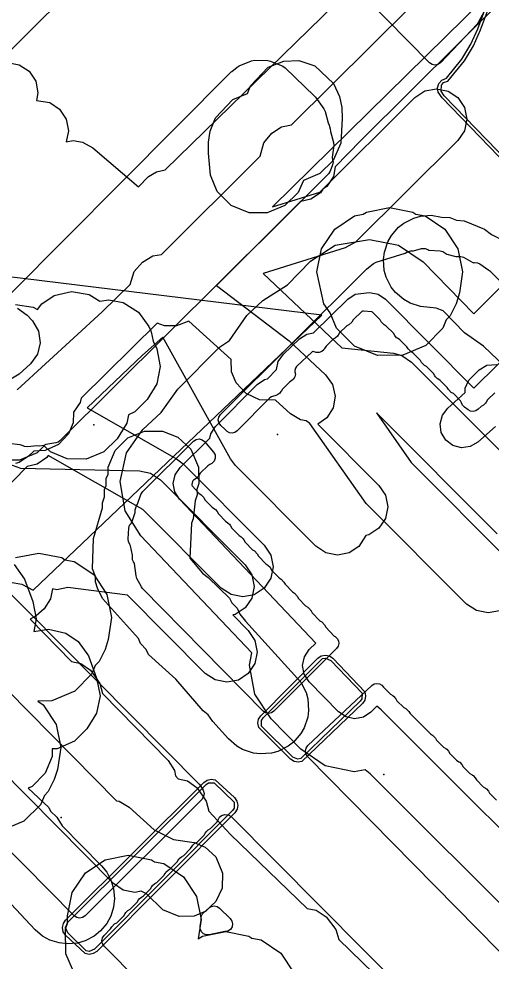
# Model space of a CAD drawing. Header units: metres. Extents: x -2677 to -840, y 169 to 1487.
# Drawn here: x -2262.6 to -2231.5, y 600 to 662.1 of the extents above; entities that cross this region are included whole.
import ezdxf

# ---------------------------------------------------------------- set-up
doc = ezdxf.new("R2010")
doc.units = ezdxf.units.M
for name, color, linetype in [('AI_GREENING_ALLOWED_ZONE', 4, 'Continuous'), ('AI_GREENING_EXCLUSIONS', 1, 'Continuous'), ('AI_GREENING_LAWN', 82, 'Continuous'), ('AI_GREENING_REJECTED', 6, 'Continuous')]:
    doc.layers.add(name, color=color, linetype=linetype)

msp = doc.modelspace()

# ---------------------------------------------------------------- linework, layer by layer
at = {"layer": 'AI_GREENING_ALLOWED_ZONE'}
msp.add_lwpolyline([(-2250.632, 602.875), (-2250.631, 602.986), (-2250.554, 603.168), (-2250.412, 603.306), (-2250.335, 603.356), (-2250.118, 603.557), (-2249.958, 603.657), (-2249.772, 603.69), (-2249.587, 603.652), (-2249.429, 603.549), (-2248.719, 602.857), (-2248.608, 602.695), (-2248.567, 602.503), (-2248.604, 602.31), (-2248.712, 602.147), (-2248.875, 602.037), (-2249.067, 601.999), (-2249.069, 601.999), (-2250.109, 601.792), (-2250.301, 601.791), (-2250.479, 601.862), (-2250.617, 601.995), (-2250.694, 602.171), (-2250.7, 602.362), (-2250.639, 602.742), (-2250.641, 602.875), (-2250.632, 602.875)], close=True, dxfattribs=at)
at = {"layer": 'AI_GREENING_EXCLUSIONS'}
for points in [[(-2199.174, 695.761), (-2245.933, 649.75), (-2242.818, 650.716), (-2236.557, 656.951), (-2235.908, 657.384), (-2235.142, 657.534), (-2234.377, 657.381), (-2233.729, 656.946), (-2233.297, 656.296), (-2233.146, 655.531), (-2233.3, 654.766), (-2233.735, 654.118), (-2240.477, 647.413), (-2241.163, 647.041), (-2246.549, 645.37), (-2241.372, 640.466), (-2237.98, 640.103), (-2237.425, 639.961), (-2236.777, 639.526), (-2228.318, 631.036)], [(-2263.378, 659.27), (-2262.613, 659.117), (-2261.965, 658.682), (-2261.533, 658.032), (-2261.382, 657.267), (-2261.486, 656.75), (-2260.606, 656.619), (-2259.958, 656.184), (-2259.526, 655.535), (-2259.375, 654.769), (-2259.524, 654.026), (-2259.062, 654.117), (-2258.45, 654.019), (-2257.769, 653.639), (-2254.765, 651.077), (-2254.096, 651.746), (-2253.587, 652.06), (-2253.007, 652.181), (-2234.089, 670.66)], [(-2262.741, 637.685), (-2257.163, 642.831), (-2255.31, 644.631), (-2255.037, 645.499), (-2254.488, 646.105), (-2253.827, 646.516), (-2253.245, 646.612), (-2246.755, 653.094), (-2246.511, 653.971), (-2245.983, 654.595), (-2245.335, 655.027), (-2244.691, 655.156), (-2231.567, 668.194)], [(-2227.099, 667.073), (-2240.131, 654.127), (-2241.803, 652.387), (-2241.931, 651.741), (-2242.363, 651.091), (-2242.617, 650.921), (-2242.776, 650.682), (-2243.423, 650.246), (-2244.08, 650.113), (-2249.621, 644.579), (-2244.841, 640.919), (-2242.447, 638.673), (-2241.993, 638.039), (-2241.817, 637.278), (-2241.944, 636.509), (-2242.357, 635.846), (-2242.943, 635.427), (-2238.929, 631.398), (-2238.497, 630.749), (-2238.346, 629.983), (-2238.5, 629.218), (-2238.934, 628.57), (-2239.584, 628.138), (-2239.797, 628.096), (-2240.245, 627.382), (-2240.895, 626.949), (-2241.66, 626.799), (-2242.426, 626.952), (-2243.074, 627.387), (-2248.381, 632.713), (-2248.713, 633.155), (-2253.159, 641.167), (-2254.499, 639.981), (-2258.144, 636.507), (-2252.255, 633.15), (-2251.829, 632.824), (-2246.482, 627.457), (-2246.049, 626.808), (-2245.898, 626.042), (-2246.052, 625.277), (-2246.487, 624.629), (-2247.136, 624.197), (-2247.902, 624.046), (-2248.667, 624.199), (-2249.315, 624.634), (-2254.471, 629.809), (-2260.704, 633.362), (-2260.788, 633.231), (-2261.43, 632.788), (-2262.085, 632.647), (-2276.613, 617.785)], [(-2223.635, 645.407), (-2234.77, 656.923), (-2235.023, 657.3), (-2235.063, 657.588), (-2234.982, 657.868), (-2234.795, 658.091), (-2234.476, 658.22), (-2233.47, 659.481), (-2232.884, 660.464), (-2232.417, 661.477), (-2231.578, 663.772)], [(-2223.491, 645.546), (-2234.627, 657.062), (-2234.835, 657.368), (-2234.806, 657.774), (-2234.672, 657.933), (-2234.382, 658.027), (-2233.303, 659.369), (-2232.707, 660.37), (-2232.231, 661.403), (-2231.386, 663.712)], [(-2229.692, 638.34), (-2232.049, 640.569), (-2233.3, 641.447), (-2234.705, 642.891), (-2235.166, 643.08), (-2236.19, 643.18), (-2236.88, 643.407), (-2236.88, 643.407), (-2237.301, 643.645), (-2237.833, 644.103), (-2238.12, 644.468), (-2238.449, 645.113), (-2238.577, 645.567), (-2238.633, 646.29), (-2238.574, 646.77), (-2238.352, 647.442), (-2238.112, 647.866), (-2237.65, 648.402), (-2237.289, 648.685), (-2236.64, 649.015), (-2236.19, 649.142), (-2235.483, 649.195), (-2234.802, 649.061), (-2234.258, 649.057), (-2233.817, 648.876), (-2233.316, 648.821), (-2231.989, 648.289), (-2231.526, 647.934), (-2230.307, 647.319)], [(-2263.206, 625.021), (-2262.437, 624.89), (-2261.708, 624.504), (-2242.686, 642.618), (-2289.969, 648.406)], [(-2263.206, 625.021), (-2262.437, 624.89), (-2261.708, 624.504), (-2242.686, 642.618), (-2289.969, 648.406)], [(-2229.016, 601.919), (-2239.503, 612.399), (-2239.837, 612.663), (-2240.563, 612.527), (-2242.473, 612.926), (-2244.076, 614.017), (-2246.031, 616.012), (-2247.099, 617.645), (-2247.461, 619.55), (-2247.294, 620.357), (-2254.606, 628.075), (-2255.646, 629.726), (-2255.975, 631.649), (-2255.542, 633.551), (-2254.485, 635.076), (-2253.263, 636.21), (-2252.169, 637.739), (-2249.431, 640.504), (-2249.431, 640.504), (-2248.768, 640.952), (-2247.636, 642.583), (-2246.58, 643.588), (-2244.952, 644.619), (-2243.431, 646.161), (-2241.801, 647.233), (-2239.545, 647.609), (-2237.633, 647.22), (-2236.016, 646.128), (-2232.678, 642.695), (-2230.369, 645.001)], [(-2262.862, 643.319), (-2261.707, 643.13), (-2261.418, 642.979), (-2261.123, 643.368), (-2260.315, 643.907), (-2259.175, 644.174), (-2258.02, 643.985), (-2257.301, 643.539), (-2256.72, 643.627), (-2255.767, 643.438), (-2254.772, 642.821), (-2254.09, 641.87), (-2253.931, 641.52), (-2253.785, 640.9), (-2253.554, 640.388), (-2253.327, 639.24), (-2253.557, 638.092), (-2254.186, 637.056), (-2254.996, 636.246), (-2255.425, 636.05), (-2255.537, 635.495), (-2256.166, 634.459), (-2257.04, 633.606), (-2258.201, 633.137), (-2259.467, 633.153), (-2260.55, 633.606), (-2260.963, 633.998), (-2261.444, 633.537), (-2262.605, 633.068), (-2263.793, 633.068)], [(-2224.794, 602.647), (-2238.776, 616.621), (-2239.069, 616.844), (-2239.464, 616.455), (-2239.954, 616.135), (-2240.529, 616.027), (-2241.098, 616.145), (-2241.582, 616.474), (-2243.532, 618.462), (-2243.852, 618.952), (-2243.961, 619.527), (-2243.841, 620.1), (-2243.514, 620.581), (-2243.085, 621.003), (-2252.065, 630.482), (-2252.377, 630.977), (-2252.476, 631.525), (-2252.358, 632.098), (-2252.029, 632.582), (-2250.06, 634.506), (-2250.005, 634.788), (-2249.683, 635.276), (-2249.683, 635.276), (-2246.944, 638.042), (-2246.459, 638.369), (-2246.264, 638.409), (-2245.681, 639.032), (-2245.56, 639.57), (-2245.223, 640.048), (-2244.167, 641.053), (-2243.673, 641.366), (-2243.234, 641.442), (-2240.975, 643.668), (-2240.486, 643.989), (-2239.561, 644.109), (-2238.987, 643.992), (-2238.502, 643.665), (-2232.687, 637.796), (-2227.915, 642.505)], [(-2262.719, 643.066), (-2262.089, 642.605), (-2261.75, 642.236), (-2261.345, 641.569), (-2261.226, 640.799), (-2261.41, 640.041), (-2261.871, 639.411), (-2262.609, 638.734), (-2263.276, 638.329)], [(-2230.981, 623.142), (-2231.747, 622.991), (-2232.512, 623.145), (-2233.16, 623.58), (-2239.77, 630.214), (-2243.471, 635.467), (-2243.725, 635.657), (-2244.087, 635.715), (-2244.742, 636.112), (-2245.735, 637.016), (-2246.8, 637.04), (-2247.681, 637.449), (-2248.329, 638.148), (-2248.631, 638.871), (-2248.67, 639.69), (-2251.443, 642.215), (-2252.257, 641.917), (-2253.049, 641.917), (-2253.539, 642.079), (-2258.533, 637.153), (-2258.604, 636.856), (-2259.033, 636.229), (-2259.072, 635.524), (-2259.374, 634.801), (-2260.021, 634.102), (-2260.903, 633.693), (-2261.66, 633.654), (-2262.006, 633.315), (-2262.615, 632.908), (-2262.867, 632.85)], [(-2231.261, 635.273), (-2232.408, 634.255), (-2232.913, 633.959), (-2233.493, 633.879), (-2234.059, 634.027), (-2234.526, 634.38), (-2234.822, 634.885), (-2234.902, 635.465), (-2234.754, 636.031), (-2234.401, 636.497), (-2233.255, 637.515), (-2233.252, 637.804), (-2233.021, 638.342), (-2232.332, 639.013), (-2231.827, 639.309), (-2231.169, 639.368)], [(-2231.152, 628.213), (-2239.096, 636.186), (-2236.813, 632.913), (-2230.327, 626.403)], [(-2263.265, 632.786), (-2262.536, 632.535), (-2254.687, 632.348), (-2253.965, 632.195), (-2253.317, 631.76), (-2247.731, 626.154), (-2247.299, 625.504), (-2247.148, 624.738), (-2247.301, 623.973), (-2247.736, 623.325), (-2248.386, 622.893), (-2248.552, 622.86), (-2247.531, 621.836), (-2247.099, 621.186), (-2246.948, 620.42), (-2247.102, 619.655), (-2247.536, 619.007), (-2248.186, 618.575), (-2248.952, 618.424), (-2249.717, 618.578), (-2250.365, 619.012), (-2255.493, 624.159), (-2259.408, 624.661), (-2260.147, 624.519), (-2260.423, 624.575), (-2260.564, 623.924), (-2260.979, 623.263), (-2261.502, 622.812), (-2261.899, 622.582), (-2259.171, 619.785), (-2258.564, 619.656), (-2257.92, 619.215), (-2257.311, 618.351), (-2257.123, 617.685), (-2252.816, 613.269), (-2252.39, 612.614), (-2252.326, 612.271), (-2252.139, 612.071), (-2251.534, 611.929), (-2250.9, 611.474), (-2250.309, 610.597), (-2250.135, 609.927), (-2248.702, 608.392), (-2243.666, 603.52), (-2243.055, 603.407), (-2242.4, 602.982), (-2241.769, 602.135), (-2241.563, 601.473), (-2237.761, 597.771)], [(-2262.864, 626.637), (-2261.333, 626.942), (-2259.802, 626.637), (-2259.603, 626.504), (-2259, 626.384), (-2257.703, 625.517), (-2256.836, 624.22), (-2256.531, 622.689), (-2256.752, 621.248), (-2256.965, 620.593), (-2257.357, 619.803), (-2257.609, 619.532), (-2257.836, 618.989), (-2258.959, 617.845), (-2260.468, 617.198), (-2261.398, 617.182), (-2261.05, 616.949), (-2260.182, 615.652), (-2259.878, 614.121), (-2260.099, 612.68), (-2260.311, 612.025), (-2260.704, 611.235), (-2260.953, 610.968), (-2261.225, 610.355), (-2262.305, 609.275), (-2263.891, 608.612)], [(-2262.94, 626.177), (-2262.258, 625.226), (-2261.722, 623.744), (-2261.495, 622.596), (-2261.661, 621.767), (-2260.689, 621.926), (-2259.549, 621.659), (-2258.741, 621.12), (-2258.059, 620.169), (-2257.523, 618.687), (-2257.296, 617.539), (-2257.526, 616.391), (-2258.155, 615.355), (-2258.965, 614.545), (-2260.112, 614.049), (-2260.438, 614.033), (-2260.455, 613.53), (-2260.908, 612.446), (-2261.763, 611.569), (-2262.025, 611.443), (-2260.669, 610.172), (-2260.552, 609.942), (-2260.142, 609.532), (-2259.794, 608.958), (-2257.196, 606.339), (-2256.857, 605.92), (-2256.553, 605.337), (-2256.401, 604.821), (-2256.342, 604.176), (-2256.404, 603.618), (-2256.592, 603.019), (-2256.857, 602.535), (-2257.27, 602.04), (-2257.689, 601.703), (-2258.268, 601.399), (-2258.788, 601.247), (-2259.439, 601.188), (-2259.991, 601.25), (-2260.593, 601.44), (-2261.074, 601.703), (-2261.555, 602.107), (-2264.113, 604.817)], [(-2270.576, 625.178), (-2256.21, 610.62), (-2256.033, 610.593), (-2255.366, 610.188), (-2253.74, 608.698), (-2252.456, 608.062), (-2251.09, 607.866), (-2250.368, 607.564), (-2249.668, 606.917), (-2249.22, 605.841), (-2249.259, 604.854), (-2249.668, 603.973), (-2250.368, 603.326), (-2251.09, 603.024), (-2252.076, 602.984), (-2253.152, 603.433), (-2254.233, 604.478), (-2254.587, 604.653), (-2255.004, 604.571), (-2255.769, 604.725), (-2256.417, 605.16), (-2273.412, 622.356)], [(-2258.895, 599.021), (-2259.542, 600.529), (-2259.558, 602.19), (-2259.434, 602.526), (-2259.434, 603.039), (-2259.129, 604.57), (-2258.262, 605.868), (-2256.964, 606.735), (-2255.434, 607.039), (-2253.903, 606.735), (-2253.704, 606.602), (-2253.101, 606.482), (-2251.803, 605.615), (-2250.936, 604.317), (-2250.632, 602.786), (-2250.838, 601.512), (-2250.551, 601.704), (-2249.021, 602.008), (-2247.49, 601.704), (-2247.291, 601.571), (-2246.688, 601.451), (-2245.39, 600.584), (-2244.523, 599.286)]]:
    msp.add_lwpolyline(points, dxfattribs=at)
for points in [[(-2245.19, 659.358), (-2244.196, 659.385), (-2243.146, 659.033), (-2241.922, 657.874), (-2241.536, 657.018), (-2241.381, 656.299), (-2241.342, 655.582), (-2241.436, 653.956), (-2241.934, 652.805), (-2242.811, 651.95), (-2243.9, 651.496), (-2244.255, 650.687), (-2245.132, 649.832), (-2246.297, 649.362), (-2247.485, 649.362), (-2248.65, 649.832), (-2249.572, 650.754), (-2250.025, 651.838), (-2250.158, 653.291), (-2250.157, 654.009), (-2250.04, 654.736), (-2249.701, 655.611), (-2248.541, 656.833), (-2247.591, 657.21), (-2247.38, 657.729), (-2246.22, 658.951), (-2245.19, 659.358)], [(-2236.693, 649.41), (-2236.494, 649.277), (-2235.891, 649.157), (-2234.593, 648.29), (-2233.726, 646.992), (-2233.421, 645.462), (-2233.629, 644.091), (-2233.855, 643.366), (-2234.247, 642.576), (-2234.499, 642.305), (-2234.727, 641.762), (-2235.85, 640.618), (-2237.358, 639.97), (-2239.019, 639.955), (-2240.541, 640.575), (-2241.728, 641.762), (-2242.147, 642.763), (-2242.55, 643.366), (-2243.012, 645.462), (-2242.707, 646.992), (-2241.84, 648.29), (-2240.542, 649.157), (-2239.959, 649.273), (-2239.754, 649.41), (-2238.224, 649.715), (-2236.693, 649.41)], [(-2257.009, 630.652), (-2256.999, 631.129), (-2256.889, 631.393), (-2256.882, 631.854), (-2256.768, 632.133), (-2256.759, 632.61), (-2256.306, 633.693), (-2255.474, 634.525), (-2254.375, 634.981), (-2253.172, 634.978), (-2252.18, 634.584), (-2251.323, 633.786), (-2250.804, 632.609), (-2250.78, 631.523), (-2250.912, 631.131), (-2250.9, 630.783), (-2251.033, 630.391), (-2251.161, 629.186), (-2251.273, 628.91), (-2251.382, 626.594), (-2250.554, 625.61), (-2250.182, 625.339), (-2248.767, 623.969), (-2248.62, 623.667), (-2248.262, 623.308), (-2248.079, 622.906), (-2247.713, 622.449), (-2244.071, 618.429), (-2243.729, 617.744), (-2243.618, 617.345), (-2243.56, 616.576), (-2243.618, 616.127), (-2243.851, 615.429), (-2244.071, 615.043), (-2244.564, 614.475), (-2244.903, 614.212), (-2245.584, 613.87), (-2246.002, 613.755), (-2246.761, 613.701), (-2247.189, 613.755), (-2247.906, 613.994), (-2248.288, 614.212), (-2248.843, 614.695), (-2249.866, 615.833), (-2250.173, 616.279), (-2250.503, 616.541), (-2252.309, 618.623), (-2254.095, 620.261), (-2254.251, 620.585), (-2254.631, 620.983), (-2254.771, 621.317), (-2257.122, 623.942), (-2257.472, 624.635), (-2257.587, 625.054), (-2257.587, 625.405), (-2257.78, 625.902), (-2257.732, 627.905), (-2257.129, 629.912), (-2257.141, 630.25), (-2257.009, 630.652)], [(-2246.845, 615.452), (-2246.903, 615.722), (-2246.852, 615.992), (-2246.7, 616.223), (-2242.953, 620.013), (-2242.724, 620.167), (-2242.453, 620.22), (-2242.183, 620.165), (-2241.955, 620.01), (-2239.858, 617.792), (-2239.808, 617.523), (-2239.864, 617.256), (-2240.019, 617.03), (-2243.996, 613.214), (-2244.259, 613.162), (-2244.522, 613.212), (-2244.747, 613.358), (-2246.845, 615.452)], [(-2246.558, 616.082), (-2242.647, 619.982), (-2242.454, 620.02), (-2242.098, 619.87), (-2240.044, 617.717), (-2240.048, 617.334), (-2240.158, 617.173), (-2244.072, 613.399), (-2244.26, 613.362), (-2244.609, 613.502), (-2246.662, 615.532), (-2246.666, 615.918), (-2246.558, 616.082)], [(-2259.712, 601.995), (-2259.764, 602.262), (-2259.711, 602.529), (-2259.559, 602.755), (-2250.459, 611.834), (-2250.234, 611.985), (-2249.969, 612.039), (-2249.703, 611.988), (-2248.433, 610.826), (-2248.277, 610.599), (-2248.221, 610.33), (-2248.273, 610.059), (-2248.425, 609.83), (-2257.513, 600.699), (-2257.741, 600.547), (-2258.011, 600.493), (-2258.28, 600.548), (-2259.562, 601.767), (-2259.712, 601.995)], [(-2250.317, 611.693), (-2250.157, 611.8), (-2249.778, 611.802), (-2248.461, 610.52), (-2248.458, 610.135), (-2248.567, 609.971), (-2257.655, 600.841), (-2258.01, 600.693), (-2258.203, 600.732), (-2259.42, 601.908), (-2259.564, 602.261), (-2259.418, 602.614), (-2250.317, 611.693)]]:
    msp.add_lwpolyline(points, close=True, dxfattribs=at)
at = {"layer": 'AI_GREENING_LAWN'}
for points in [[(-2263.802, 671.053), (-2258.456, 665.473), (-2258.352, 665.311), (-2258.318, 665.121), (-2258.357, 664.932), (-2258.465, 664.773), (-2258.465, 664.773), (-2276.62, 646.699)], [(-2231.752, 663.06), (-2232.389, 661.89), (-2232.465, 661.785), (-2234.88, 659.239), (-2235.043, 659.124), (-2235.239, 659.083), (-2235.435, 659.121), (-2235.6, 659.233), (-2239.851, 663.588)], [(-2266.828, 640.374), (-2248.657, 658.638), (-2248.619, 658.672), (-2248.268, 658.959), (-2248.14, 659.035), (-2247.32, 659.37), (-2247.126, 659.407), (-2246.256, 659.398), (-2246.062, 659.357), (-2245.264, 659.012), (-2245.115, 658.912), (-2243.174, 657.035), (-2243.117, 656.969), (-2242.556, 656.198), (-2242.476, 656.029), (-2242.283, 655.283), (-2242.199, 655.14), (-2242.13, 654.89), (-2242.128, 654.723), (-2241.914, 653.997), (-2241.899, 653.783), (-2242.009, 653.025), (-2241.977, 652.816), (-2241.954, 652.723), (-2241.985, 652.528), (-2242.14, 652.11), (-2242.256, 651.929), (-2259.932, 634.332), (-2260.058, 634.241), (-2260.206, 634.193), (-2260.865, 634.088), (-2261.004, 634.027), (-2261.278, 633.99), (-2261.433, 634.012), (-2262.077, 633.935), (-2262.273, 633.95), (-2262.36, 633.995), (-2262.552, 634.074), (-2263.317, 634.157)], [(-2231.304, 637.487), (-2231.771, 637.029), (-2231.866, 636.873), (-2231.872, 636.877), (-2231.908, 636.809), (-2232.054, 636.687), (-2232.198, 636.607), (-2232.399, 636.411), (-2232.545, 636.311), (-2232.716, 636.269), (-2232.892, 636.289), (-2233.049, 636.368), (-2233.3, 636.557), (-2233.418, 636.681), (-2233.486, 636.838), (-2233.489, 636.848), (-2233.553, 636.963), (-2234.029, 637.444), (-2234.169, 637.523), (-2234.358, 637.714), (-2234.436, 637.854), (-2234.895, 638.319), (-2235.051, 638.414), (-2235.05, 638.416), (-2235.1, 638.441), (-2235.215, 638.557), (-2235.239, 638.607), (-2235.241, 638.606), (-2235.335, 638.763), (-2235.796, 639.227), (-2235.935, 639.306), (-2236.124, 639.496), (-2236.202, 639.637), (-2236.679, 640.118), (-2236.818, 640.197), (-2237.007, 640.388), (-2237.085, 640.528), (-2237.545, 640.993), (-2237.701, 641.088), (-2237.698, 641.094), (-2237.765, 641.129), (-2237.888, 641.274), (-2237.969, 641.419), (-2238.445, 641.9), (-2238.585, 641.98), (-2238.773, 642.171), (-2238.851, 642.311), (-2239.324, 642.789), (-2239.358, 642.813), (-2239.398, 642.825), (-2239.954, 642.882), (-2240.003, 642.876), (-2240.046, 642.851), (-2240.636, 642.311), (-2240.725, 642.163), (-2240.912, 641.983), (-2241.053, 641.905), (-2241.52, 641.446), (-2241.615, 641.29), (-2241.62, 641.294), (-2241.657, 641.226), (-2241.802, 641.104), (-2241.947, 641.024), (-2242.414, 640.566), (-2242.509, 640.41), (-2242.512, 640.412), (-2242.551, 640.339), (-2242.692, 640.218), (-2242.868, 640.157), (-2243.054, 640.165), (-2243.253, 640.211), (-2243.292, 640.213), (-2243.323, 640.192), (-2244.351, 639.221), (-2244.415, 639.12), (-2244.467, 638.964), (-2244.472, 638.912), (-2244.464, 638.891), (-2244.433, 638.717), (-2244.464, 638.543), (-2244.554, 638.391), (-2244.691, 638.28), (-2244.786, 638.227), (-2245.278, 637.744), (-2245.373, 637.588), (-2245.381, 637.593), (-2245.452, 637.474), (-2245.655, 637.35), (-2246.012, 637.235), (-2246.112, 637.174), (-2248.271, 634.996), (-2248.417, 634.894), (-2248.59, 634.849), (-2248.767, 634.868), (-2248.927, 634.949), (-2249.048, 635.08), (-2249.066, 635.108), (-2249.336, 635.341), (-2249.46, 635.503), (-2249.509, 635.701), (-2249.474, 635.902), (-2249.362, 636.073), (-2239.796, 645.609), (-2239.754, 645.647), (-2239.279, 646.025), (-2239.114, 646.111), (-2237.213, 646.694), (-2237.213, 646.694), (-2237.085, 646.773), (-2236.825, 646.848), (-2236.658, 646.848), (-2236.125, 647.005), (-2235.887, 647.016), (-2235.72, 646.939), (-2235.716, 646.945), (-2235.651, 646.907), (-2235.615, 646.899), (-2234.9, 646.855), (-2234.72, 646.809), (-2234.585, 646.713), (-2234.461, 646.639), (-2233.875, 646.478), (-2233.754, 646.475), (-2233.726, 646.482), (-2233.544, 646.49), (-2233.37, 646.431), (-2232.751, 646.086), (-2232.718, 646.074), (-2232.681, 646.072), (-2232.617, 646.077), (-2232.444, 646.063), (-2232.287, 645.991), (-2231.704, 645.587), (-2231.636, 645.53), (-2227.768, 641.673)], [(-2271.048, 632.176), (-2250.762, 611.717), (-2250.683, 611.613), (-2250.512, 611.312), (-2250.448, 611.106), (-2250.477, 610.893), (-2250.593, 610.711), (-2258.284, 603.038), (-2258.447, 602.93), (-2258.639, 602.892), (-2258.831, 602.931), (-2258.993, 603.04), (-2268.943, 613.099)], [(-2228.277, 597.93), (-2243.629, 613.535), (-2243.737, 613.701), (-2243.772, 613.896), (-2243.729, 614.089), (-2243.615, 614.25), (-2239.401, 618.217), (-2239.252, 618.314), (-2239.079, 618.352), (-2238.903, 618.328), (-2238.746, 618.244), (-2238.629, 618.11), (-2238.616, 618.088), (-2238.166, 617.64), (-2238.022, 617.559), (-2237.877, 617.436), (-2237.877, 617.436), (-2237.842, 617.368), (-2237.836, 617.371), (-2237.742, 617.214), (-2237.292, 616.767), (-2237.153, 616.688), (-2236.963, 616.498), (-2236.884, 616.359), (-2235.545, 615.02), (-2235.405, 614.941), (-2235.215, 614.751), (-2235.136, 614.612), (-2234.688, 614.162), (-2234.532, 614.068), (-2234.535, 614.063), (-2234.467, 614.027), (-2234.344, 613.882), (-2234.263, 613.739), (-2233.814, 613.289), (-2233.658, 613.195), (-2233.661, 613.189), (-2233.593, 613.154), (-2233.47, 613.009), (-2233.389, 612.865), (-2232.941, 612.416), (-2232.784, 612.322), (-2232.787, 612.316), (-2232.719, 612.28), (-2232.596, 612.136), (-2232.515, 611.992), (-2232.067, 611.542), (-2231.91, 611.448), (-2231.913, 611.443), (-2231.845, 611.407), (-2231.722, 611.262), (-2231.641, 611.118), (-2231.193, 610.669)], [(-2227.593, 571.295), (-2257.022, 601.048), (-2257.129, 601.21), (-2257.167, 601.401), (-2257.129, 601.591), (-2257.021, 601.753), (-2256.6, 602.177), (-2256.521, 602.317), (-2256.332, 602.507), (-2256.192, 602.586), (-2255.734, 603.045), (-2255.641, 603.202), (-2255.641, 603.202), (-2255.635, 603.199), (-2255.6, 603.267), (-2255.455, 603.39), (-2255.311, 603.472), (-2254.853, 603.931), (-2254.76, 604.088), (-2254.754, 604.085), (-2254.719, 604.153), (-2254.574, 604.276), (-2254.43, 604.358), (-2253.972, 604.817), (-2253.879, 604.974), (-2253.873, 604.971), (-2253.838, 605.039), (-2253.693, 605.163), (-2253.549, 605.244), (-2253.091, 605.703), (-2252.998, 605.86), (-2252.992, 605.857), (-2252.956, 605.925), (-2252.812, 606.049), (-2252.668, 606.13), (-2252.21, 606.589), (-2252.117, 606.746), (-2252.111, 606.743), (-2252.075, 606.811), (-2251.931, 606.935), (-2251.787, 607.016), (-2251.329, 607.475), (-2251.236, 607.632), (-2251.23, 607.629), (-2251.194, 607.697), (-2251.05, 607.821), (-2250.906, 607.902), (-2250.448, 608.361), (-2250.354, 608.518), (-2250.349, 608.515), (-2250.313, 608.583), (-2250.169, 608.707), (-2250.025, 608.788), (-2249.58, 609.234), (-2249.518, 609.338), (-2249.51, 609.367), (-2249.427, 609.529), (-2249.293, 609.65), (-2249.287, 609.654), (-2249.077, 609.725), (-2248.857, 609.699), (-2248.67, 609.58), (-2219.501, 580.19)]]:
    msp.add_lwpolyline(points, dxfattribs=at)
msp.add_lwpolyline([(-2250.771, 634.457), (-2250.573, 634.407), (-2250.411, 634.282), (-2249.821, 633.592), (-2249.721, 633.406), (-2249.706, 633.196), (-2249.78, 632.998), (-2249.797, 632.971), (-2249.928, 632.833), (-2250.064, 632.771), (-2250.204, 632.693), (-2250.704, 632.202), (-2250.803, 632.029), (-2250.807, 632.031), (-2250.855, 631.935), (-2251.02, 631.802), (-2251.151, 631.736), (-2251.192, 631.702), (-2251.213, 631.653), (-2251.247, 631.462), (-2251.244, 631.41), (-2251.219, 631.364), (-2250.781, 630.876), (-2250.637, 630.786), (-2250.458, 630.595), (-2250.383, 630.453), (-2249.918, 629.96), (-2249.764, 629.862), (-2249.767, 629.856), (-2249.7, 629.819), (-2249.581, 629.671), (-2249.504, 629.525), (-2249.038, 629.032), (-2248.885, 628.934), (-2248.891, 628.925), (-2248.776, 628.852), (-2248.708, 628.732), (-2248.699, 628.737), (-2248.609, 628.579), (-2248.142, 628.088), (-2248.001, 628.003), (-2247.859, 627.876), (-2247.825, 627.807), (-2247.82, 627.81), (-2247.73, 627.651), (-2247.263, 627.16), (-2247.126, 627.077), (-2246.941, 626.883), (-2246.866, 626.741), (-2246.384, 626.232), (-2246.242, 626.146), (-2246.101, 626.019), (-2246.067, 625.951), (-2246.061, 625.954), (-2245.972, 625.795), (-2245.505, 625.304), (-2245.367, 625.221), (-2245.183, 625.027), (-2245.108, 624.885), (-2244.626, 624.376), (-2244.488, 624.293), (-2244.304, 624.098), (-2244.229, 623.957), (-2243.764, 623.464), (-2243.61, 623.366), (-2243.611, 623.364), (-2243.562, 623.338), (-2243.449, 623.219), (-2243.426, 623.169), (-2243.424, 623.17), (-2243.334, 623.011), (-2242.83, 622.48), (-2242.693, 622.398), (-2242.508, 622.203), (-2242.433, 622.061), (-2241.877, 621.474), (-2241.818, 621.438), (-2241.682, 621.319), (-2241.598, 621.16), (-2241.576, 620.981), (-2241.619, 620.805), (-2241.721, 620.657), (-2245.85, 616.521), (-2246.013, 616.412), (-2246.206, 616.374), (-2246.398, 616.413), (-2246.561, 616.524), (-2254.488, 624.607), (-2254.571, 624.72), (-2254.869, 625.273), (-2254.924, 625.442), (-2255.035, 626.261), (-2255.045, 626.296), (-2255.082, 626.352), (-2255.147, 626.497), (-2255.164, 626.655), (-2255.155, 626.811), (-2255.284, 627.409), (-2255.333, 627.511), (-2255.342, 627.523), (-2255.429, 627.685), (-2255.451, 627.868), (-2255.407, 628.579), (-2255.357, 628.767), (-2255.276, 628.874), (-2255.181, 629.021), (-2254.992, 629.623), (-2254.987, 629.779), (-2254.899, 630.046), (-2254.822, 630.158), (-2254.603, 630.795), (-2254.483, 630.987), (-2251.144, 634.312), (-2250.972, 634.423), (-2250.771, 634.457)], close=True, dxfattribs=at)
at = {"layer": 'AI_GREENING_REJECTED'}
for p in [(-2257.71, 635.38), (-2245.61, 634.75), (-2238.61, 612.36), (-2259.85, 609.52)]:
    msp.add_point(p, dxfattribs=at)

doc.saveas('drawing.dxf')
